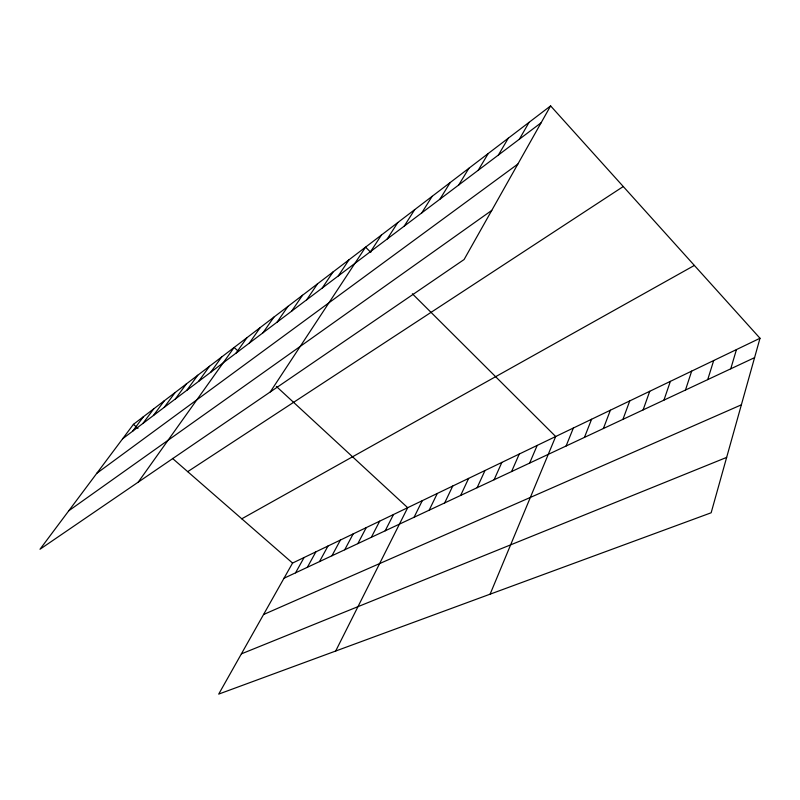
<?xml version="1.0" encoding="UTF-8"?>
<svg xmlns="http://www.w3.org/2000/svg" width="800" height="800" viewBox="0 0 800 800"><rect width="100%" height="100%" fill="white"/><g stroke="black" fill="none" stroke-linecap="round" stroke-linejoin="round"><path stroke-width="1.2" d="M760 338.26L711.15 512.78L218.71 694.1L292.56 563.06L760 338.26L550.61 105.9L133.42 424.35L40 549.25L464.1 259.52L550.61 105.9M730.75 368.81L736.45 349.59M707.72 379.61L713.69 360.54M685.47 390.04L691.67 371.12M663.94 400.13L670.36 381.37M643.11 409.9L649.73 391.29M622.94 419.35L629.75 400.9M603.39 428.51L610.38 410.22M584.45 437.39L591.59 419.25M566.09 446.01L573.37 428.02M490.11 594.17L555.69 436.52L412.37 293.77M529.63 463.09L537.19 445.42M511.58 471.56L519.26 454.04M494.09 479.76L501.87 462.4M477.12 487.71L485 470.52M460.66 495.43L468.63 478.39M444.68 502.92L452.73 486.04M429.16 510.2L437.29 493.46M414.08 517.26L422.28 500.68M335.68 651.03L407.69 507.7L276.33 386.41M385.18 530.81L393.49 514.52M371.33 537.31L379.68 521.17M357.84 543.63L366.24 527.63M344.72 549.78L353.16 533.92M331.94 555.77L340.41 540.05M319.49 561.61L327.99 546.03M307.36 567.3L315.88 551.85M295.54 572.84L304.08 557.53M519.37 139.2L529.07 122.35M498.42 155.01L508.29 138.2M478.23 170.26L488.25 153.5M458.74 184.98L468.9 168.27M439.93 199.18L450.22 182.54M421.76 212.9L432.15 196.32M404.2 226.16L414.68 209.66M387.21 238.99L397.78 222.56M370.77 251.4L381.42 235.05M270.26 391.94L365.57 247.15L370.82 252.38M338.26 275.95L349.02 259.78M322.21 288.07L333.02 271.99M306.68 299.8L317.53 283.82M291.65 311.14L302.53 295.26M277.1 322.13L288 306.35M263 332.78L273.92 317.1M249.33 343.1L260.26 327.53M236.07 353.11L247.01 337.64M138.22 482.15L234.15 347.46L238.59 351.55M210.73 372.25L221.67 356.99M198.61 381.4L209.53 366.25M186.83 390.3L197.74 375.25M175.38 398.94L186.28 384M164.25 407.34L175.13 392.51M153.42 415.52L164.28 400.8M142.89 423.48L153.72 408.86M132.63 431.22L143.44 416.7M122.64 438.76L541.11 122.78M96.84 473.26L517.85 164.07M68.78 510.77L491.77 210.39M187.7 471.66L623.27 186.53M241.78 518.8L694.37 265.43M284.01 578.24L754.58 357.64M263.56 614.52L741.37 404.82M241.39 653.86L726.65 457.4M133.42 424.35L138 428.34M172.5 458.41L292.56 563.06"/></g></svg>
